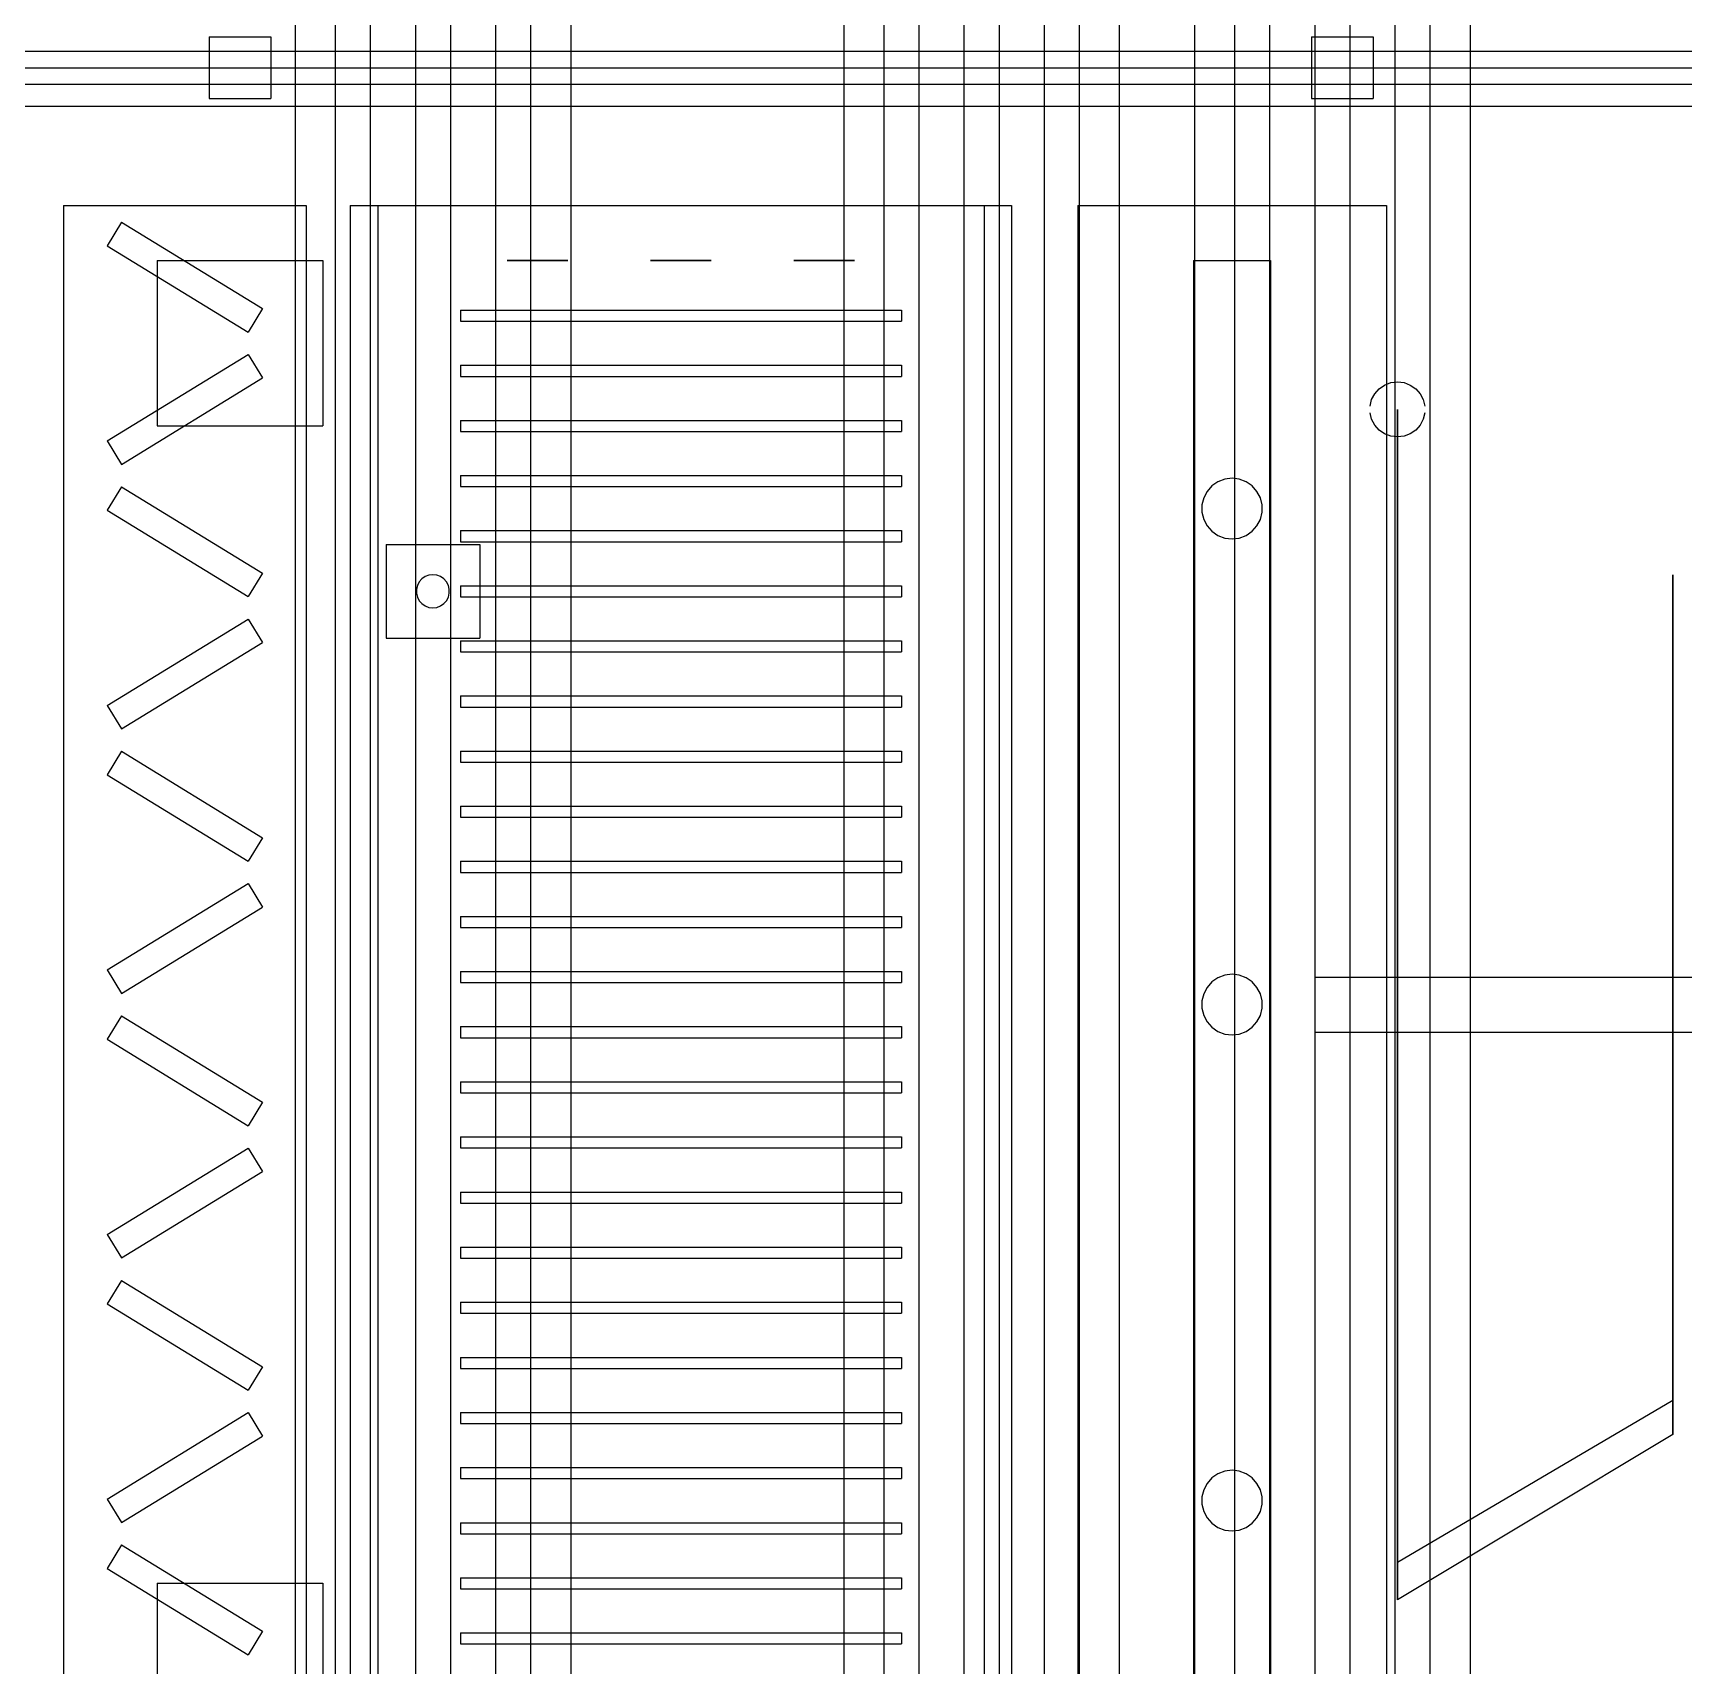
# Model space of a CAD drawing. Header units: millimetres. Extents: x -1355 to 669, y -1138 to 733.
# Drawn here: x -178.53 to -145.58, y -474.4 to -441.81 of the extents above; entities that cross this region are included whole.
import ezdxf

# ---------------------------------------------------------------- set-up
doc = ezdxf.new("R2010")
doc.units = ezdxf.units.MM
doc.layers.add('HIDDEN', color=8, linetype='Continuous')

msp = doc.modelspace()

# ---------------------------------------------------------------- linework, layer by layer
at = {"layer": 'HIDDEN'}
for points in [[(-173.3, -250.448), (-173.3, -485.948)], [(-173.3, -250.448), (-173.3, -485.948)], [(-167.8, -250.448), (-167.8, -485.948)], [(-167.8, -250.448), (-167.8, -485.948)], [(-172.5, -250.948), (-172.5, -485.448)], [(-172.5, -250.948), (-172.5, -485.448)], [(-171.8, -250.948), (-171.8, -485.448)], [(-171.8, -250.948), (-171.8, -485.448)], [(-170.9, -250.948), (-170.9, -485.448)], [(-170.9, -250.948), (-170.9, -485.448)], [(-170.2, -250.948), (-170.2, -485.448)], [(-170.2, -250.948), (-170.2, -485.448)], [(-169.3, -250.948), (-169.3, -485.448)], [(-169.3, -250.948), (-169.3, -485.448)], [(-168.6, -250.948), (-168.6, -485.448)], [(-168.6, -250.948), (-168.6, -485.448)], [(-162.35, -256.448), (-162.35, -485.948)], [(-162.35, -256.448), (-162.35, -485.948)], [(-156.85, -256.448), (-156.85, -485.948)], [(-156.85, -256.448), (-156.85, -485.948)], [(-161.55, -256.948), (-161.55, -485.448)], [(-161.55, -256.948), (-161.55, -485.448)], [(-160.85, -256.948), (-160.85, -485.448)], [(-160.85, -256.948), (-160.85, -485.448)], [(-159.95, -256.948), (-159.95, -485.448)], [(-159.95, -256.948), (-159.95, -485.448)], [(-159.25, -256.948), (-159.25, -485.448)], [(-159.25, -256.948), (-159.25, -485.448)], [(-158.35, -256.948), (-158.35, -485.448)], [(-158.35, -256.948), (-158.35, -485.448)], [(-157.65, -256.948), (-157.65, -485.448)], [(-157.65, -256.948), (-157.65, -485.448)], [(-155.35, -262.448), (-155.35, -492.948)], [(-155.35, -262.448), (-155.35, -492.948)], [(-149.85, -262.448), (-149.85, -492.948)], [(-149.85, -262.448), (-149.85, -492.948)], [(-154.55, -262.948), (-154.55, -492.448)], [(-154.55, -262.948), (-154.55, -492.448)], [(-153.85, -262.948), (-153.85, -492.448)], [(-153.85, -262.948), (-153.85, -492.448)], [(-152.95, -262.948), (-152.95, -492.448)], [(-152.95, -262.948), (-152.95, -492.448)], [(-152.25, -262.948), (-152.25, -492.448)], [(-152.25, -262.948), (-152.25, -492.448)], [(-151.35, -262.948), (-151.35, -492.448)], [(-151.35, -262.948), (-151.35, -492.448)], [(-150.65, -262.948), (-150.65, -492.448)], [(-150.65, -262.948), (-150.65, -492.448)], [(-317.4, -442.168), (-97.4, -442.168)], [(-317.4, -442.168), (-97.4, -442.168)], [(-175.016, -441.882), (-173.784, -441.882)], [(-175.016, -441.882), (-173.784, -441.882)], [(-175.016, -441.882), (-175.016, -443.114)], [(-175.016, -441.882), (-175.016, -443.114)], [(-173.784, -441.882), (-173.784, -443.114)], [(-173.784, -441.882), (-173.784, -443.114)], [(-153.016, -441.882), (-151.784, -441.882)], [(-153.016, -441.882), (-151.784, -441.882)], [(-153.016, -441.882), (-153.016, -443.114)], [(-153.016, -441.882), (-153.016, -443.114)], [(-151.784, -441.882), (-151.784, -443.114)], [(-151.784, -441.882), (-151.784, -443.114)], [(-317.4, -442.498), (-97.4, -442.498)], [(-317.4, -442.498), (-97.4, -442.498)], [(-317.4, -442.498), (-97.4, -442.498)], [(-317.4, -442.498), (-97.4, -442.498)], [(-317.4, -442.498), (-97.4, -442.498)], [(-317.4, -442.498), (-97.4, -442.498)], [(-317.4, -442.828), (-97.4, -442.828)], [(-317.4, -442.828), (-97.4, -442.828)], [(-175.016, -443.114), (-173.784, -443.114)], [(-175.016, -443.114), (-173.784, -443.114)], [(-153.016, -443.114), (-151.784, -443.114)], [(-153.016, -443.114), (-151.784, -443.114)], [(-317.4, -443.268), (-97.4, -443.268)], [(-317.4, -443.268), (-97.4, -443.268)], [(-317.4, -443.268), (-97.4, -443.268)], [(-317.4, -443.268), (-97.4, -443.268)], [(-177.92, -445.248), (-173.08, -445.248)], [(-177.92, -445.248), (-173.08, -445.248)], [(-177.92, -445.248), (-177.92, -477.148)], [(-177.92, -445.248), (-177.92, -477.148)], [(-173.08, -445.248), (-173.08, -477.148)], [(-173.08, -445.248), (-173.08, -477.148)], [(-172.2, -445.248), (-159, -445.248)], [(-172.2, -445.248), (-159, -445.248)], [(-172.2, -445.248), (-172.2, -477.148)], [(-172.2, -445.248), (-172.2, -477.148)], [(-171.65, -445.248), (-159.55, -445.248)], [(-171.65, -445.248), (-159.55, -445.248)], [(-171.65, -445.248), (-171.65, -477.148)], [(-171.65, -445.248), (-171.65, -477.148)], [(-159.55, -445.248), (-159.55, -477.148)], [(-159.55, -445.248), (-159.55, -477.148)], [(-159, -445.248), (-159, -477.148)], [(-159, -445.248), (-159, -477.148)], [(-157.68, -445.248), (-151.52, -445.248)], [(-157.68, -445.248), (-151.52, -445.248)], [(-157.68, -445.248), (-157.68, -477.148)], [(-157.68, -445.248), (-157.68, -477.148)], [(-151.52, -445.248), (-151.52, -477.148)], [(-151.52, -445.248), (-151.52, -477.148)], [(-176.763, -445.582), (-177.05, -446.05)], [(-176.763, -445.582), (-177.05, -446.05)], [(-176.763, -445.582), (-173.95, -447.306)], [(-176.763, -445.582), (-173.95, -447.306)], [(-177.05, -446.05), (-174.237, -447.775)], [(-177.05, -446.05), (-174.237, -447.775)], [(-176.05, -446.348), (-172.75, -446.348)], [(-176.05, -446.348), (-172.75, -446.348)], [(-176.05, -446.348), (-176.05, -449.648)], [(-176.05, -446.348), (-176.05, -449.648)], [(-172.75, -446.348), (-172.75, -449.648)], [(-172.75, -446.348), (-172.75, -449.648)], [(-169.065, -446.348), (-169.061, -446.348)], [(-169.061, -446.348), (-169.065, -446.348)], [(-169.065, -446.348), (-169.061, -446.348)], [(-169.061, -446.348), (-169.065, -446.348)], [(-169.065, -446.348), (-169.061, -446.348)], [(-169.061, -446.348), (-169.065, -446.348)], [(-169.065, -446.348), (-169.061, -446.348)], [(-169.061, -446.348), (-169.065, -446.348)], [(-169.065, -446.348), (-169.061, -446.348)], [(-169.061, -446.348), (-169.065, -446.348)], [(-169.061, -446.348), (-169.026, -446.348)], [(-169.026, -446.348), (-169.061, -446.348)], [(-169.061, -446.348), (-169.026, -446.348)], [(-169.026, -446.348), (-169.061, -446.348)], [(-169.061, -446.348), (-169.026, -446.348)], [(-169.026, -446.348), (-169.061, -446.348)], [(-169.061, -446.348), (-169.026, -446.348)], [(-169.026, -446.348), (-169.061, -446.348)], [(-169.061, -446.348), (-169.026, -446.348)], [(-169.026, -446.348), (-169.061, -446.348)], [(-169.026, -446.348), (-168.958, -446.348)], [(-168.958, -446.348), (-169.026, -446.348)], [(-169.026, -446.348), (-168.958, -446.348)], [(-168.958, -446.348), (-169.026, -446.348)], [(-169.026, -446.348), (-168.958, -446.348)], [(-168.958, -446.348), (-169.026, -446.348)], [(-169.026, -446.348), (-168.958, -446.348)], [(-168.958, -446.348), (-169.026, -446.348)], [(-169.026, -446.348), (-168.958, -446.348)], [(-168.958, -446.348), (-169.026, -446.348)], [(-168.958, -446.348), (-168.861, -446.348)], [(-168.861, -446.348), (-168.958, -446.348)], [(-168.958, -446.348), (-168.861, -446.348)], [(-168.861, -446.348), (-168.958, -446.348)], [(-168.958, -446.348), (-168.861, -446.348)], [(-168.861, -446.348), (-168.958, -446.348)], [(-168.958, -446.348), (-168.861, -446.348)], [(-168.861, -446.348), (-168.958, -446.348)], [(-168.958, -446.348), (-168.861, -446.348)], [(-168.861, -446.348), (-168.958, -446.348)], [(-168.861, -446.348), (-168.741, -446.348)], [(-168.741, -446.348), (-168.861, -446.348)], [(-168.861, -446.348), (-168.741, -446.348)], [(-168.741, -446.348), (-168.861, -446.348)], [(-168.861, -446.348), (-168.741, -446.348)], [(-168.741, -446.348), (-168.861, -446.348)], [(-168.861, -446.348), (-168.741, -446.348)], [(-168.741, -446.348), (-168.861, -446.348)], [(-168.861, -446.348), (-168.741, -446.348)], [(-168.741, -446.348), (-168.861, -446.348)], [(-168.741, -446.348), (-168.605, -446.348)], [(-168.605, -446.348), (-168.741, -446.348)], [(-168.741, -446.348), (-168.605, -446.348)], [(-168.605, -446.348), (-168.741, -446.348)], [(-168.741, -446.348), (-168.605, -446.348)], [(-168.605, -446.348), (-168.741, -446.348)], [(-168.741, -446.348), (-168.605, -446.348)], [(-168.605, -446.348), (-168.741, -446.348)], [(-168.741, -446.348), (-168.605, -446.348)], [(-168.605, -446.348), (-168.741, -446.348)], [(-168.605, -446.348), (-168.46, -446.348)], [(-168.46, -446.348), (-168.605, -446.348)], [(-168.605, -446.348), (-168.46, -446.348)], [(-168.46, -446.348), (-168.605, -446.348)], [(-168.605, -446.348), (-168.46, -446.348)], [(-168.46, -446.348), (-168.605, -446.348)], [(-168.605, -446.348), (-168.46, -446.348)], [(-168.46, -446.348), (-168.605, -446.348)], [(-168.605, -446.348), (-168.46, -446.348)], [(-168.46, -446.348), (-168.605, -446.348)], [(-168.315, -446.348), (-168.46, -446.348)], [(-168.46, -446.348), (-168.315, -446.348)], [(-168.315, -446.348), (-168.46, -446.348)], [(-168.46, -446.348), (-168.315, -446.348)], [(-168.315, -446.348), (-168.46, -446.348)], [(-168.46, -446.348), (-168.315, -446.348)], [(-168.315, -446.348), (-168.46, -446.348)], [(-168.46, -446.348), (-168.315, -446.348)], [(-168.315, -446.348), (-168.46, -446.348)], [(-168.46, -446.348), (-168.315, -446.348)], [(-168.179, -446.348), (-168.315, -446.348)], [(-168.315, -446.348), (-168.179, -446.348)], [(-168.179, -446.348), (-168.315, -446.348)], [(-168.315, -446.348), (-168.179, -446.348)], [(-168.179, -446.348), (-168.315, -446.348)], [(-168.315, -446.348), (-168.179, -446.348)], [(-168.179, -446.348), (-168.315, -446.348)], [(-168.315, -446.348), (-168.179, -446.348)], [(-168.179, -446.348), (-168.315, -446.348)], [(-168.315, -446.348), (-168.179, -446.348)], [(-168.059, -446.348), (-168.179, -446.348)], [(-168.179, -446.348), (-168.059, -446.348)], [(-168.059, -446.348), (-168.179, -446.348)], [(-168.179, -446.348), (-168.059, -446.348)], [(-168.059, -446.348), (-168.179, -446.348)], [(-168.179, -446.348), (-168.059, -446.348)], [(-168.059, -446.348), (-168.179, -446.348)], [(-168.179, -446.348), (-168.059, -446.348)], [(-168.059, -446.348), (-168.179, -446.348)], [(-168.179, -446.348), (-168.059, -446.348)], [(-167.962, -446.348), (-168.059, -446.348)], [(-168.059, -446.348), (-167.962, -446.348)], [(-167.962, -446.348), (-168.059, -446.348)], [(-168.059, -446.348), (-167.962, -446.348)], [(-167.962, -446.348), (-168.059, -446.348)], [(-168.059, -446.348), (-167.962, -446.348)], [(-167.962, -446.348), (-168.059, -446.348)], [(-168.059, -446.348), (-167.962, -446.348)], [(-167.962, -446.348), (-168.059, -446.348)], [(-168.059, -446.348), (-167.962, -446.348)], [(-167.894, -446.348), (-167.962, -446.348)], [(-167.962, -446.348), (-167.894, -446.348)], [(-167.894, -446.348), (-167.962, -446.348)], [(-167.962, -446.348), (-167.894, -446.348)], [(-167.894, -446.348), (-167.962, -446.348)], [(-167.962, -446.348), (-167.894, -446.348)], [(-167.894, -446.348), (-167.962, -446.348)], [(-167.962, -446.348), (-167.894, -446.348)], [(-167.894, -446.348), (-167.962, -446.348)], [(-167.962, -446.348), (-167.894, -446.348)], [(-167.859, -446.348), (-167.894, -446.348)], [(-167.894, -446.348), (-167.859, -446.348)], [(-167.859, -446.348), (-167.894, -446.348)], [(-167.894, -446.348), (-167.859, -446.348)], [(-167.859, -446.348), (-167.894, -446.348)], [(-167.894, -446.348), (-167.859, -446.348)], [(-167.859, -446.348), (-167.894, -446.348)], [(-167.894, -446.348), (-167.859, -446.348)], [(-167.859, -446.348), (-167.894, -446.348)], [(-167.894, -446.348), (-167.859, -446.348)], [(-167.855, -446.348), (-167.859, -446.348)], [(-167.859, -446.348), (-167.855, -446.348)], [(-167.855, -446.348), (-167.859, -446.348)], [(-167.859, -446.348), (-167.855, -446.348)], [(-167.855, -446.348), (-167.859, -446.348)], [(-167.859, -446.348), (-167.855, -446.348)], [(-167.855, -446.348), (-167.859, -446.348)], [(-167.859, -446.348), (-167.855, -446.348)], [(-167.855, -446.348), (-167.859, -446.348)], [(-167.859, -446.348), (-167.855, -446.348)], [(-166.205, -446.348), (-166.201, -446.348)], [(-166.201, -446.348), (-166.205, -446.348)], [(-166.205, -446.348), (-166.201, -446.348)], [(-166.201, -446.348), (-166.205, -446.348)], [(-166.205, -446.348), (-166.201, -446.348)], [(-166.201, -446.348), (-166.205, -446.348)], [(-166.205, -446.348), (-166.201, -446.348)], [(-166.201, -446.348), (-166.205, -446.348)], [(-166.205, -446.348), (-166.201, -446.348)], [(-166.201, -446.348), (-166.205, -446.348)], [(-166.201, -446.348), (-166.166, -446.348)], [(-166.166, -446.348), (-166.201, -446.348)], [(-166.201, -446.348), (-166.166, -446.348)], [(-166.166, -446.348), (-166.201, -446.348)], [(-166.201, -446.348), (-166.166, -446.348)], [(-166.166, -446.348), (-166.201, -446.348)], [(-166.201, -446.348), (-166.166, -446.348)], [(-166.166, -446.348), (-166.201, -446.348)], [(-166.201, -446.348), (-166.166, -446.348)], [(-166.166, -446.348), (-166.201, -446.348)], [(-166.166, -446.348), (-166.098, -446.348)], [(-166.098, -446.348), (-166.166, -446.348)], [(-166.166, -446.348), (-166.098, -446.348)], [(-166.098, -446.348), (-166.166, -446.348)], [(-166.166, -446.348), (-166.098, -446.348)], [(-166.098, -446.348), (-166.166, -446.348)], [(-166.166, -446.348), (-166.098, -446.348)], [(-166.098, -446.348), (-166.166, -446.348)], [(-166.166, -446.348), (-166.098, -446.348)], [(-166.098, -446.348), (-166.166, -446.348)], [(-166.098, -446.348), (-166.001, -446.348)], [(-166.001, -446.348), (-166.098, -446.348)], [(-166.098, -446.348), (-166.001, -446.348)], [(-166.001, -446.348), (-166.098, -446.348)], [(-166.098, -446.348), (-166.001, -446.348)], [(-166.001, -446.348), (-166.098, -446.348)], [(-166.098, -446.348), (-166.001, -446.348)], [(-166.001, -446.348), (-166.098, -446.348)], [(-166.098, -446.348), (-166.001, -446.348)], [(-166.001, -446.348), (-166.098, -446.348)], [(-166.001, -446.348), (-165.881, -446.348)], [(-165.881, -446.348), (-166.001, -446.348)], [(-166.001, -446.348), (-165.881, -446.348)], [(-165.881, -446.348), (-166.001, -446.348)], [(-166.001, -446.348), (-165.881, -446.348)], [(-165.881, -446.348), (-166.001, -446.348)], [(-166.001, -446.348), (-165.881, -446.348)], [(-165.881, -446.348), (-166.001, -446.348)], [(-166.001, -446.348), (-165.881, -446.348)], [(-165.881, -446.348), (-166.001, -446.348)], [(-165.881, -446.348), (-165.745, -446.348)], [(-165.745, -446.348), (-165.881, -446.348)], [(-165.881, -446.348), (-165.745, -446.348)], [(-165.745, -446.348), (-165.881, -446.348)], [(-165.881, -446.348), (-165.745, -446.348)], [(-165.745, -446.348), (-165.881, -446.348)], [(-165.881, -446.348), (-165.745, -446.348)], [(-165.745, -446.348), (-165.881, -446.348)], [(-165.881, -446.348), (-165.745, -446.348)], [(-165.745, -446.348), (-165.881, -446.348)], [(-165.745, -446.348), (-165.6, -446.348)], [(-165.6, -446.348), (-165.745, -446.348)], [(-165.745, -446.348), (-165.6, -446.348)], [(-165.6, -446.348), (-165.745, -446.348)], [(-165.745, -446.348), (-165.6, -446.348)], [(-165.6, -446.348), (-165.745, -446.348)], [(-165.745, -446.348), (-165.6, -446.348)], [(-165.6, -446.348), (-165.745, -446.348)], [(-165.745, -446.348), (-165.6, -446.348)], [(-165.6, -446.348), (-165.745, -446.348)], [(-165.455, -446.348), (-165.6, -446.348)], [(-165.6, -446.348), (-165.455, -446.348)], [(-165.455, -446.348), (-165.6, -446.348)], [(-165.6, -446.348), (-165.455, -446.348)], [(-165.455, -446.348), (-165.6, -446.348)], [(-165.6, -446.348), (-165.455, -446.348)], [(-165.455, -446.348), (-165.6, -446.348)], [(-165.6, -446.348), (-165.455, -446.348)], [(-165.455, -446.348), (-165.6, -446.348)], [(-165.6, -446.348), (-165.455, -446.348)], [(-165.319, -446.348), (-165.455, -446.348)], [(-165.455, -446.348), (-165.319, -446.348)], [(-165.319, -446.348), (-165.455, -446.348)], [(-165.455, -446.348), (-165.319, -446.348)], [(-165.319, -446.348), (-165.455, -446.348)], [(-165.455, -446.348), (-165.319, -446.348)], [(-165.319, -446.348), (-165.455, -446.348)], [(-165.455, -446.348), (-165.319, -446.348)], [(-165.319, -446.348), (-165.455, -446.348)], [(-165.455, -446.348), (-165.319, -446.348)], [(-165.199, -446.348), (-165.319, -446.348)], [(-165.319, -446.348), (-165.199, -446.348)], [(-165.199, -446.348), (-165.319, -446.348)], [(-165.319, -446.348), (-165.199, -446.348)], [(-165.199, -446.348), (-165.319, -446.348)], [(-165.319, -446.348), (-165.199, -446.348)], [(-165.199, -446.348), (-165.319, -446.348)], [(-165.319, -446.348), (-165.199, -446.348)], [(-165.199, -446.348), (-165.319, -446.348)], [(-165.319, -446.348), (-165.199, -446.348)], [(-165.102, -446.348), (-165.199, -446.348)], [(-165.199, -446.348), (-165.102, -446.348)], [(-165.102, -446.348), (-165.199, -446.348)], [(-165.199, -446.348), (-165.102, -446.348)], [(-165.102, -446.348), (-165.199, -446.348)], [(-165.199, -446.348), (-165.102, -446.348)], [(-165.102, -446.348), (-165.199, -446.348)], [(-165.199, -446.348), (-165.102, -446.348)], [(-165.102, -446.348), (-165.199, -446.348)], [(-165.199, -446.348), (-165.102, -446.348)], [(-165.034, -446.348), (-165.102, -446.348)], [(-165.102, -446.348), (-165.034, -446.348)], [(-165.034, -446.348), (-165.102, -446.348)], [(-165.102, -446.348), (-165.034, -446.348)], [(-165.034, -446.348), (-165.102, -446.348)], [(-165.102, -446.348), (-165.034, -446.348)], [(-165.034, -446.348), (-165.102, -446.348)], [(-165.102, -446.348), (-165.034, -446.348)], [(-165.034, -446.348), (-165.102, -446.348)], [(-165.102, -446.348), (-165.034, -446.348)], [(-164.999, -446.348), (-165.034, -446.348)], [(-165.034, -446.348), (-164.999, -446.348)], [(-164.999, -446.348), (-165.034, -446.348)], [(-165.034, -446.348), (-164.999, -446.348)], [(-164.999, -446.348), (-165.034, -446.348)], [(-165.034, -446.348), (-164.999, -446.348)], [(-164.999, -446.348), (-165.034, -446.348)], [(-165.034, -446.348), (-164.999, -446.348)], [(-164.999, -446.348), (-165.034, -446.348)], [(-165.034, -446.348), (-164.999, -446.348)], [(-164.995, -446.348), (-164.999, -446.348)], [(-164.999, -446.348), (-164.995, -446.348)], [(-164.995, -446.348), (-164.999, -446.348)], [(-164.999, -446.348), (-164.995, -446.348)], [(-164.995, -446.348), (-164.999, -446.348)], [(-164.999, -446.348), (-164.995, -446.348)], [(-164.995, -446.348), (-164.999, -446.348)], [(-164.999, -446.348), (-164.995, -446.348)], [(-164.995, -446.348), (-164.999, -446.348)], [(-164.999, -446.348), (-164.995, -446.348)], [(-163.345, -446.348), (-163.341, -446.348)], [(-163.341, -446.348), (-163.345, -446.348)], [(-163.345, -446.348), (-163.341, -446.348)], [(-163.341, -446.348), (-163.345, -446.348)], [(-163.345, -446.348), (-163.341, -446.348)], [(-163.341, -446.348), (-163.345, -446.348)], [(-163.345, -446.348), (-163.341, -446.348)], [(-163.341, -446.348), (-163.345, -446.348)], [(-163.345, -446.348), (-163.341, -446.348)], [(-163.341, -446.348), (-163.345, -446.348)], [(-163.341, -446.348), (-163.306, -446.348)], [(-163.306, -446.348), (-163.341, -446.348)], [(-163.341, -446.348), (-163.306, -446.348)], [(-163.306, -446.348), (-163.341, -446.348)], [(-163.341, -446.348), (-163.306, -446.348)], [(-163.306, -446.348), (-163.341, -446.348)], [(-163.341, -446.348), (-163.306, -446.348)], [(-163.306, -446.348), (-163.341, -446.348)], [(-163.341, -446.348), (-163.306, -446.348)], [(-163.306, -446.348), (-163.341, -446.348)], [(-163.306, -446.348), (-163.238, -446.348)], [(-163.238, -446.348), (-163.306, -446.348)], [(-163.306, -446.348), (-163.238, -446.348)], [(-163.238, -446.348), (-163.306, -446.348)], [(-163.306, -446.348), (-163.238, -446.348)], [(-163.238, -446.348), (-163.306, -446.348)], [(-163.306, -446.348), (-163.238, -446.348)], [(-163.238, -446.348), (-163.306, -446.348)], [(-163.306, -446.348), (-163.238, -446.348)], [(-163.238, -446.348), (-163.306, -446.348)], [(-163.238, -446.348), (-163.141, -446.348)], [(-163.141, -446.348), (-163.238, -446.348)], [(-163.238, -446.348), (-163.141, -446.348)], [(-163.141, -446.348), (-163.238, -446.348)], [(-163.238, -446.348), (-163.141, -446.348)], [(-163.141, -446.348), (-163.238, -446.348)], [(-163.238, -446.348), (-163.141, -446.348)], [(-163.141, -446.348), (-163.238, -446.348)], [(-163.238, -446.348), (-163.141, -446.348)], [(-163.141, -446.348), (-163.238, -446.348)], [(-163.141, -446.348), (-163.021, -446.348)], [(-163.021, -446.348), (-163.141, -446.348)], [(-163.141, -446.348), (-163.021, -446.348)], [(-163.021, -446.348), (-163.141, -446.348)], [(-163.141, -446.348), (-163.021, -446.348)], [(-163.021, -446.348), (-163.141, -446.348)], [(-163.141, -446.348), (-163.021, -446.348)], [(-163.021, -446.348), (-163.141, -446.348)], [(-163.141, -446.348), (-163.021, -446.348)], [(-163.021, -446.348), (-163.141, -446.348)], [(-163.021, -446.348), (-162.885, -446.348)], [(-162.885, -446.348), (-163.021, -446.348)], [(-163.021, -446.348), (-162.885, -446.348)], [(-162.885, -446.348), (-163.021, -446.348)], [(-163.021, -446.348), (-162.885, -446.348)], [(-162.885, -446.348), (-163.021, -446.348)], [(-163.021, -446.348), (-162.885, -446.348)], [(-162.885, -446.348), (-163.021, -446.348)], [(-163.021, -446.348), (-162.885, -446.348)], [(-162.885, -446.348), (-163.021, -446.348)], [(-162.885, -446.348), (-162.74, -446.348)], [(-162.74, -446.348), (-162.885, -446.348)], [(-162.885, -446.348), (-162.74, -446.348)], [(-162.74, -446.348), (-162.885, -446.348)], [(-162.885, -446.348), (-162.74, -446.348)], [(-162.74, -446.348), (-162.885, -446.348)], [(-162.885, -446.348), (-162.74, -446.348)], [(-162.74, -446.348), (-162.885, -446.348)], [(-162.885, -446.348), (-162.74, -446.348)], [(-162.74, -446.348), (-162.885, -446.348)], [(-162.595, -446.348), (-162.74, -446.348)], [(-162.74, -446.348), (-162.595, -446.348)], [(-162.595, -446.348), (-162.74, -446.348)], [(-162.74, -446.348), (-162.595, -446.348)], [(-162.595, -446.348), (-162.74, -446.348)], [(-162.74, -446.348), (-162.595, -446.348)], [(-162.595, -446.348), (-162.74, -446.348)], [(-162.74, -446.348), (-162.595, -446.348)], [(-162.595, -446.348), (-162.74, -446.348)], [(-162.74, -446.348), (-162.595, -446.348)], [(-162.459, -446.348), (-162.595, -446.348)], [(-162.595, -446.348), (-162.459, -446.348)], [(-162.459, -446.348), (-162.595, -446.348)], [(-162.595, -446.348), (-162.459, -446.348)], [(-162.459, -446.348), (-162.595, -446.348)], [(-162.595, -446.348), (-162.459, -446.348)], [(-162.459, -446.348), (-162.595, -446.348)], [(-162.595, -446.348), (-162.459, -446.348)], [(-162.459, -446.348), (-162.595, -446.348)], [(-162.595, -446.348), (-162.459, -446.348)], [(-162.339, -446.348), (-162.459, -446.348)], [(-162.459, -446.348), (-162.339, -446.348)], [(-162.339, -446.348), (-162.459, -446.348)], [(-162.459, -446.348), (-162.339, -446.348)], [(-162.339, -446.348), (-162.459, -446.348)], [(-162.459, -446.348), (-162.339, -446.348)], [(-162.339, -446.348), (-162.459, -446.348)], [(-162.459, -446.348), (-162.339, -446.348)], [(-162.339, -446.348), (-162.459, -446.348)], [(-162.459, -446.348), (-162.339, -446.348)], [(-162.242, -446.348), (-162.339, -446.348)], [(-162.339, -446.348), (-162.242, -446.348)], [(-162.242, -446.348), (-162.339, -446.348)], [(-162.339, -446.348), (-162.242, -446.348)], [(-162.242, -446.348), (-162.339, -446.348)], [(-162.339, -446.348), (-162.242, -446.348)], [(-162.242, -446.348), (-162.339, -446.348)], [(-162.339, -446.348), (-162.242, -446.348)], [(-162.242, -446.348), (-162.339, -446.348)], [(-162.339, -446.348), (-162.242, -446.348)], [(-162.174, -446.348), (-162.242, -446.348)], [(-162.242, -446.348), (-162.174, -446.348)], [(-162.174, -446.348), (-162.242, -446.348)], [(-162.242, -446.348), (-162.174, -446.348)], [(-162.174, -446.348), (-162.242, -446.348)], [(-162.242, -446.348), (-162.174, -446.348)], [(-162.174, -446.348), (-162.242, -446.348)], [(-162.242, -446.348), (-162.174, -446.348)], [(-162.174, -446.348), (-162.242, -446.348)], [(-162.242, -446.348), (-162.174, -446.348)], [(-162.139, -446.348), (-162.174, -446.348)], [(-162.174, -446.348), (-162.139, -446.348)], [(-162.139, -446.348), (-162.174, -446.348)], [(-162.174, -446.348), (-162.139, -446.348)], [(-162.139, -446.348), (-162.174, -446.348)], [(-162.174, -446.348), (-162.139, -446.348)], [(-162.139, -446.348), (-162.174, -446.348)], [(-162.174, -446.348), (-162.139, -446.348)], [(-162.139, -446.348), (-162.174, -446.348)], [(-162.174, -446.348), (-162.139, -446.348)], [(-162.135, -446.348), (-162.139, -446.348)], [(-162.139, -446.348), (-162.135, -446.348)], [(-162.135, -446.348), (-162.139, -446.348)], [(-162.139, -446.348), (-162.135, -446.348)], [(-162.135, -446.348), (-162.139, -446.348)], [(-162.139, -446.348), (-162.135, -446.348)], [(-162.135, -446.348), (-162.139, -446.348)], [(-162.139, -446.348), (-162.135, -446.348)], [(-162.135, -446.348), (-162.139, -446.348)], [(-162.139, -446.348), (-162.135, -446.348)], [(-155.37, -446.348), (-153.83, -446.348)], [(-155.37, -446.348), (-153.83, -446.348)], [(-155.37, -446.348), (-155.37, -476.048)], [(-155.37, -446.348), (-155.37, -476.048)], [(-153.83, -446.348), (-153.83, -476.048)], [(-153.83, -446.348), (-153.83, -476.048)], [(-173.95, -447.306), (-174.237, -447.775)], [(-173.95, -447.306), (-174.237, -447.775)], [(-170, -447.338), (-161.2, -447.338)], [(-170, -447.338), (-161.2, -447.338)], [(-170, -447.338), (-170, -447.558)], [(-170, -447.338), (-170, -447.558)], [(-161.2, -447.338), (-161.2, -447.558)], [(-161.2, -447.338), (-161.2, -447.558)], [(-170, -447.558), (-161.2, -447.558)], [(-170, -447.558), (-161.2, -447.558)], [(-177.05, -449.946), (-174.237, -448.222)], [(-177.05, -449.946), (-174.237, -448.222)], [(-174.237, -448.222), (-173.95, -448.69)], [(-174.237, -448.222), (-173.95, -448.69)], [(-170, -448.438), (-161.2, -448.438)], [(-170, -448.438), (-161.2, -448.438)], [(-170, -448.438), (-170, -448.658)], [(-170, -448.438), (-170, -448.658)], [(-161.2, -448.438), (-161.2, -448.658)], [(-161.2, -448.438), (-161.2, -448.658)], [(-176.763, -450.415), (-173.95, -448.69)], [(-176.763, -450.415), (-173.95, -448.69)], [(-170, -448.658), (-161.2, -448.658)], [(-170, -448.658), (-161.2, -448.658)], [(-151.556, -448.831), (-151.432, -448.784)], [(-151.432, -448.784), (-151.3, -448.768)], [(-151.3, -448.768), (-151.168, -448.784)], [(-151.168, -448.784), (-151.044, -448.831)], [(-151.814, -449.123), (-151.753, -449.006)], [(-151.753, -449.006), (-151.665, -448.907)], [(-151.665, -448.907), (-151.556, -448.831)], [(-151.044, -448.831), (-150.935, -448.907)], [(-150.935, -448.907), (-150.847, -449.006)], [(-150.847, -449.006), (-150.786, -449.123)], [(-151.846, -449.252), (-151.814, -449.123)], [(-151.814, -449.513), (-151.846, -449.385)], [(-151.3, -449.318), (-151.3, -449.664)], [(-151.3, -449.664), (-151.3, -449.318)], [(-150.786, -449.123), (-150.754, -449.252)], [(-150.754, -449.385), (-150.786, -449.513)], [(-176.05, -449.648), (-172.75, -449.648)], [(-176.05, -449.648), (-172.75, -449.648)], [(-170, -449.538), (-161.2, -449.538)], [(-170, -449.538), (-161.2, -449.538)], [(-170, -449.538), (-170, -449.758)], [(-170, -449.538), (-170, -449.758)], [(-170, -449.758), (-161.2, -449.758)], [(-170, -449.758), (-161.2, -449.758)], [(-161.2, -449.538), (-161.2, -449.758)], [(-161.2, -449.538), (-161.2, -449.758)], [(-151.753, -449.631), (-151.814, -449.513)], [(-151.665, -449.73), (-151.753, -449.631)], [(-151.556, -449.805), (-151.665, -449.73)], [(-151.3, -449.664), (-151.3, -450.679)], [(-151.3, -450.679), (-151.3, -449.664)], [(-150.935, -449.73), (-151.044, -449.805)], [(-150.847, -449.631), (-150.935, -449.73)], [(-150.786, -449.513), (-150.847, -449.631)], [(-177.05, -449.946), (-176.763, -450.415)], [(-177.05, -449.946), (-176.763, -450.415)], [(-151.432, -449.852), (-151.556, -449.805)], [(-151.3, -449.868), (-151.432, -449.852)], [(-151.168, -449.852), (-151.3, -449.868)], [(-151.3, -450.064), (-151.3, -450.387)], [(-151.3, -450.387), (-151.3, -450.064)], [(-151.044, -449.805), (-151.168, -449.852)], [(-151.3, -450.387), (-151.3, -451.339)], [(-151.3, -451.339), (-151.3, -450.387)], [(-170, -450.638), (-161.2, -450.638)], [(-170, -450.638), (-161.2, -450.638)], [(-170, -450.638), (-170, -450.858)], [(-170, -450.638), (-170, -450.858)], [(-161.2, -450.638), (-161.2, -450.858)], [(-161.2, -450.638), (-161.2, -450.858)], [(-154.881, -450.763), (-155.001, -450.846)], [(-154.881, -450.763), (-155.001, -450.846)], [(-154.745, -450.711), (-154.881, -450.763)], [(-154.745, -450.711), (-154.881, -450.763)], [(-154.6, -450.693), (-154.745, -450.711)], [(-154.6, -450.693), (-154.745, -450.711)], [(-154.455, -450.711), (-154.6, -450.693)], [(-154.455, -450.711), (-154.6, -450.693)], [(-154.319, -450.763), (-154.455, -450.711)], [(-154.319, -450.763), (-154.455, -450.711)], [(-154.199, -450.846), (-154.319, -450.763)], [(-154.199, -450.846), (-154.319, -450.763)], [(-151.3, -450.679), (-151.3, -452.306)], [(-151.3, -452.306), (-151.3, -450.679)], [(-176.763, -450.862), (-177.05, -451.33)], [(-176.763, -450.862), (-177.05, -451.33)], [(-176.763, -450.862), (-173.95, -452.586)], [(-176.763, -450.862), (-173.95, -452.586)], [(-170, -450.858), (-161.2, -450.858)], [(-170, -450.858), (-161.2, -450.858)], [(-155.166, -451.084), (-155.201, -451.225)], [(-155.166, -451.084), (-155.201, -451.225)], [(-155.098, -450.955), (-155.166, -451.084)], [(-155.098, -450.955), (-155.166, -451.084)], [(-155.001, -450.846), (-155.098, -450.955)], [(-155.001, -450.846), (-155.098, -450.955)], [(-154.102, -450.955), (-154.199, -450.846)], [(-154.102, -450.955), (-154.199, -450.846)], [(-154.034, -451.084), (-154.102, -450.955)], [(-154.034, -451.084), (-154.102, -450.955)], [(-153.999, -451.225), (-154.034, -451.084)], [(-153.999, -451.225), (-154.034, -451.084)], [(-177.05, -451.33), (-174.237, -453.055)], [(-177.05, -451.33), (-174.237, -453.055)], [(-155.201, -451.225), (-155.201, -451.371)], [(-155.201, -451.225), (-155.201, -451.371)], [(-155.201, -451.371), (-155.166, -451.513)], [(-155.201, -451.371), (-155.166, -451.513)], [(-154.034, -451.513), (-153.999, -451.371)], [(-154.034, -451.513), (-153.999, -451.371)], [(-153.999, -451.371), (-153.999, -451.225)], [(-153.999, -451.371), (-153.999, -451.225)], [(-151.3, -451.339), (-151.3, -452.864)], [(-151.3, -452.864), (-151.3, -451.339)], [(-170, -451.738), (-161.2, -451.738)], [(-170, -451.738), (-161.2, -451.738)], [(-170, -451.738), (-170, -451.958)], [(-170, -451.738), (-170, -451.958)], [(-161.2, -451.738), (-161.2, -451.958)], [(-161.2, -451.738), (-161.2, -451.958)], [(-155.166, -451.513), (-155.098, -451.642)], [(-155.166, -451.513), (-155.098, -451.642)], [(-155.098, -451.642), (-155.001, -451.751)], [(-155.098, -451.642), (-155.001, -451.751)], [(-155.001, -451.751), (-154.881, -451.834)], [(-155.001, -451.751), (-154.881, -451.834)], [(-154.319, -451.834), (-154.199, -451.751)], [(-154.319, -451.834), (-154.199, -451.751)], [(-154.199, -451.751), (-154.102, -451.642)], [(-154.199, -451.751), (-154.102, -451.642)], [(-154.102, -451.642), (-154.034, -451.513)], [(-154.102, -451.642), (-154.034, -451.513)], [(-171.485, -452.013), (-169.615, -452.013)], [(-171.485, -452.013), (-169.615, -452.013)], [(-171.485, -452.013), (-171.485, -453.883)], [(-171.485, -452.013), (-171.485, -453.883)], [(-170, -451.958), (-161.2, -451.958)], [(-170, -451.958), (-161.2, -451.958)], [(-169.615, -452.013), (-169.615, -453.883)], [(-169.615, -452.013), (-169.615, -453.883)], [(-154.881, -451.834), (-154.745, -451.886)], [(-154.881, -451.834), (-154.745, -451.886)], [(-154.745, -451.886), (-154.6, -451.903)], [(-154.745, -451.886), (-154.6, -451.903)], [(-154.6, -451.903), (-154.455, -451.886)], [(-154.6, -451.903), (-154.455, -451.886)], [(-154.455, -451.886), (-154.319, -451.834)], [(-154.455, -451.886), (-154.319, -451.834)], [(-151.3, -452.306), (-151.3, -454.45)], [(-151.3, -454.45), (-151.3, -452.306)], [(-173.95, -452.586), (-174.237, -453.055)], [(-173.95, -452.586), (-174.237, -453.055)], [(-170.769, -452.701), (-170.822, -452.761)], [(-170.769, -452.701), (-170.822, -452.761)], [(-170.703, -452.656), (-170.769, -452.701)], [(-170.703, -452.656), (-170.769, -452.701)], [(-170.629, -452.628), (-170.703, -452.656)], [(-170.629, -452.628), (-170.703, -452.656)], [(-170.55, -452.618), (-170.629, -452.628)], [(-170.55, -452.618), (-170.629, -452.628)], [(-170.471, -452.628), (-170.55, -452.618)], [(-170.471, -452.628), (-170.55, -452.618)], [(-170.397, -452.656), (-170.471, -452.628)], [(-170.397, -452.656), (-170.471, -452.628)], [(-170.331, -452.701), (-170.397, -452.656)], [(-170.331, -452.701), (-170.397, -452.656)], [(-170.278, -452.761), (-170.331, -452.701)], [(-170.278, -452.761), (-170.331, -452.701)], [(-145.8, -452.618), (-145.8, -452.868)], [(-145.8, -452.868), (-145.8, -452.618)], [(-170.859, -452.831), (-170.878, -452.909)], [(-170.859, -452.831), (-170.878, -452.909)], [(-170.878, -452.909), (-170.878, -452.988)], [(-170.878, -452.909), (-170.878, -452.988)], [(-170.878, -452.988), (-170.859, -453.065)], [(-170.878, -452.988), (-170.859, -453.065)], [(-170.822, -452.761), (-170.859, -452.831)], [(-170.822, -452.761), (-170.859, -452.831)], [(-170.859, -453.065), (-170.822, -453.136)], [(-170.859, -453.065), (-170.822, -453.136)], [(-170.241, -452.831), (-170.278, -452.761)], [(-170.241, -452.831), (-170.278, -452.761)], [(-170.278, -453.136), (-170.241, -453.065)], [(-170.278, -453.136), (-170.241, -453.065)], [(-170.222, -452.909), (-170.241, -452.831)], [(-170.222, -452.909), (-170.241, -452.831)], [(-170.241, -453.065), (-170.222, -452.988)], [(-170.241, -453.065), (-170.222, -452.988)], [(-170.222, -452.988), (-170.222, -452.909)], [(-170.222, -452.988), (-170.222, -452.909)], [(-170, -452.838), (-161.2, -452.838)], [(-170, -452.838), (-161.2, -452.838)], [(-170, -452.838), (-170, -453.058)], [(-170, -452.838), (-170, -453.058)], [(-170, -453.058), (-161.2, -453.058)], [(-170, -453.058), (-161.2, -453.058)], [(-161.2, -452.838), (-161.2, -453.058)], [(-161.2, -452.838), (-161.2, -453.058)], [(-151.3, -452.864), (-151.3, -454.873)], [(-151.3, -454.873), (-151.3, -452.864)], [(-145.8, -452.868), (-145.8, -453.601)], [(-145.8, -453.601), (-145.8, -452.868)], [(-170.822, -453.136), (-170.769, -453.195)], [(-170.822, -453.136), (-170.769, -453.195)], [(-170.769, -453.195), (-170.703, -453.241)], [(-170.769, -453.195), (-170.703, -453.241)], [(-170.703, -453.241), (-170.629, -453.269)], [(-170.703, -453.241), (-170.629, -453.269)], [(-170.629, -453.269), (-170.55, -453.278)], [(-170.629, -453.269), (-170.55, -453.278)], [(-170.55, -453.278), (-170.471, -453.269)], [(-170.55, -453.278), (-170.471, -453.269)], [(-170.471, -453.269), (-170.397, -453.241)], [(-170.471, -453.269), (-170.397, -453.241)], [(-170.397, -453.241), (-170.331, -453.195)], [(-170.397, -453.241), (-170.331, -453.195)], [(-170.331, -453.195), (-170.278, -453.136)], [(-170.331, -453.195), (-170.278, -453.136)], [(-145.8, -453.299), (-145.8, -453.528)], [(-145.8, -453.528), (-145.8, -453.299)], [(-177.05, -455.226), (-174.237, -453.502)], [(-177.05, -455.226), (-174.237, -453.502)], [(-174.237, -453.502), (-173.95, -453.97)], [(-174.237, -453.502), (-173.95, -453.97)], [(-145.8, -453.528), (-145.8, -454.204)], [(-145.8, -454.204), (-145.8, -453.528)], [(-145.8, -453.601), (-145.8, -454.776)], [(-145.8, -454.776), (-145.8, -453.601)], [(-176.763, -455.695), (-173.95, -453.97)], [(-176.763, -455.695), (-173.95, -453.97)], [(-171.485, -453.883), (-169.615, -453.883)], [(-171.485, -453.883), (-169.615, -453.883)], [(-170, -453.938), (-161.2, -453.938)], [(-170, -453.938), (-161.2, -453.938)], [(-170, -453.938), (-170, -454.158)], [(-170, -453.938), (-170, -454.158)], [(-161.2, -453.938), (-161.2, -454.158)], [(-161.2, -453.938), (-161.2, -454.158)], [(-170, -454.158), (-161.2, -454.158)], [(-170, -454.158), (-161.2, -454.158)], [(-145.8, -454.204), (-145.8, -455.285)], [(-145.8, -455.285), (-145.8, -454.204)], [(-151.3, -454.45), (-151.3, -456.986)], [(-151.3, -456.986), (-151.3, -454.45)], [(-170, -455.038), (-161.2, -455.038)], [(-170, -455.038), (-161.2, -455.038)], [(-170, -455.038), (-170, -455.258)], [(-170, -455.038), (-170, -455.258)], [(-161.2, -455.038), (-161.2, -455.258)], [(-161.2, -455.038), (-161.2, -455.258)], [(-151.3, -454.873), (-151.3, -457.25)], [(-151.3, -457.25), (-151.3, -454.873)], [(-145.8, -454.776), (-145.8, -456.324)], [(-145.8, -456.324), (-145.8, -454.776)], [(-177.05, -455.226), (-176.763, -455.695)], [(-177.05, -455.226), (-176.763, -455.695)], [(-170, -455.258), (-161.2, -455.258)], [(-170, -455.258), (-161.2, -455.258)], [(-145.8, -455.285), (-145.8, -456.711)], [(-145.8, -456.711), (-145.8, -455.285)], [(-176.763, -456.142), (-177.05, -456.61)], [(-176.763, -456.142), (-177.05, -456.61)], [(-176.763, -456.142), (-173.95, -457.866)], [(-176.763, -456.142), (-173.95, -457.866)], [(-170, -456.138), (-161.2, -456.138)], [(-170, -456.138), (-161.2, -456.138)], [(-170, -456.138), (-170, -456.358)], [(-170, -456.138), (-170, -456.358)], [(-170, -456.358), (-161.2, -456.358)], [(-170, -456.358), (-161.2, -456.358)], [(-161.2, -456.138), (-161.2, -456.358)], [(-161.2, -456.138), (-161.2, -456.358)], [(-145.8, -456.324), (-145.8, -458.156)], [(-145.8, -458.156), (-145.8, -456.324)], [(-177.05, -456.61), (-174.237, -458.335)], [(-177.05, -456.61), (-174.237, -458.335)], [(-151.3, -456.986), (-151.3, -459.766)], [(-151.3, -459.766), (-151.3, -456.986)], [(-145.8, -456.711), (-145.8, -458.397)], [(-145.8, -458.397), (-145.8, -456.711)], [(-170, -457.238), (-161.2, -457.238)], [(-170, -457.238), (-161.2, -457.238)], [(-170, -457.238), (-170, -457.458)], [(-170, -457.238), (-170, -457.458)], [(-161.2, -457.238), (-161.2, -457.458)], [(-161.2, -457.238), (-161.2, -457.458)], [(-151.3, -457.25), (-151.3, -459.856)], [(-151.3, -459.856), (-151.3, -457.25)], [(-170, -457.458), (-161.2, -457.458)], [(-170, -457.458), (-161.2, -457.458)], [(-173.95, -457.866), (-174.237, -458.335)], [(-173.95, -457.866), (-174.237, -458.335)], [(-170, -458.338), (-161.2, -458.338)], [(-170, -458.338), (-161.2, -458.338)], [(-170, -458.338), (-170, -458.558)], [(-170, -458.338), (-170, -458.558)], [(-161.2, -458.338), (-161.2, -458.558)], [(-161.2, -458.338), (-161.2, -458.558)], [(-145.8, -458.156), (-145.8, -460.164)], [(-145.8, -460.164), (-145.8, -458.156)], [(-170, -458.558), (-161.2, -458.558)], [(-170, -458.558), (-161.2, -458.558)], [(-145.8, -458.397), (-145.8, -460.246)], [(-145.8, -460.246), (-145.8, -458.397)], [(-177.05, -460.506), (-174.237, -458.782)], [(-177.05, -460.506), (-174.237, -458.782)], [(-174.237, -458.782), (-173.95, -459.25)], [(-174.237, -458.782), (-173.95, -459.25)], [(-176.763, -460.975), (-173.95, -459.25)], [(-176.763, -460.975), (-173.95, -459.25)], [(-170, -459.438), (-161.2, -459.438)], [(-170, -459.438), (-161.2, -459.438)], [(-170, -459.438), (-170, -459.658)], [(-170, -459.438), (-170, -459.658)], [(-170, -459.658), (-161.2, -459.658)], [(-170, -459.658), (-161.2, -459.658)], [(-161.2, -459.438), (-161.2, -459.658)], [(-161.2, -459.438), (-161.2, -459.658)], [(-151.3, -459.766), (-151.3, -462.63)], [(-151.3, -462.63), (-151.3, -459.766)], [(-151.3, -459.856), (-151.3, -462.541)], [(-151.3, -462.541), (-151.3, -459.856)], [(-145.8, -460.164), (-145.8, -462.233)], [(-145.8, -462.233), (-145.8, -460.164)], [(-145.8, -460.246), (-145.8, -462.151)], [(-145.8, -462.151), (-145.8, -460.246)], [(-177.05, -460.506), (-176.763, -460.975)], [(-177.05, -460.506), (-176.763, -460.975)], [(-170, -460.538), (-161.2, -460.538)], [(-170, -460.538), (-161.2, -460.538)], [(-170, -460.538), (-170, -460.758)], [(-170, -460.538), (-170, -460.758)], [(-161.2, -460.538), (-161.2, -460.758)], [(-161.2, -460.538), (-161.2, -460.758)], [(-154.745, -460.611), (-154.881, -460.663)], [(-154.745, -460.611), (-154.881, -460.663)], [(-154.6, -460.593), (-154.745, -460.611)], [(-154.6, -460.593), (-154.745, -460.611)], [(-154.455, -460.611), (-154.6, -460.593)], [(-154.455, -460.611), (-154.6, -460.593)], [(-154.319, -460.663), (-154.455, -460.611)], [(-154.319, -460.663), (-154.455, -460.611)], [(-152.95, -460.648), (-132.05, -460.648)], [(-152.95, -460.648), (-132.05, -460.648)], [(-152.95, -460.648), (-152.95, -461.748)], [(-152.95, -460.648), (-152.95, -461.748)], [(-170, -460.758), (-161.2, -460.758)], [(-170, -460.758), (-161.2, -460.758)], [(-155.166, -460.984), (-155.201, -461.125)], [(-155.166, -460.984), (-155.201, -461.125)], [(-155.098, -460.855), (-155.166, -460.984)], [(-155.098, -460.855), (-155.166, -460.984)], [(-155.001, -460.746), (-155.098, -460.855)], [(-155.001, -460.746), (-155.098, -460.855)], [(-154.881, -460.663), (-155.001, -460.746)], [(-154.881, -460.663), (-155.001, -460.746)], [(-154.199, -460.746), (-154.319, -460.663)], [(-154.199, -460.746), (-154.319, -460.663)], [(-154.102, -460.855), (-154.199, -460.746)], [(-154.102, -460.855), (-154.199, -460.746)], [(-154.034, -460.984), (-154.102, -460.855)], [(-154.034, -460.984), (-154.102, -460.855)], [(-153.999, -461.125), (-154.034, -460.984)], [(-153.999, -461.125), (-154.034, -460.984)], [(-155.201, -461.125), (-155.201, -461.271)], [(-155.201, -461.125), (-155.201, -461.271)], [(-155.201, -461.271), (-155.166, -461.413)], [(-155.201, -461.271), (-155.166, -461.413)], [(-154.034, -461.413), (-153.999, -461.271)], [(-154.034, -461.413), (-153.999, -461.271)], [(-153.999, -461.271), (-153.999, -461.125)], [(-153.999, -461.271), (-153.999, -461.125)], [(-176.763, -461.422), (-177.05, -461.89)], [(-176.763, -461.422), (-177.05, -461.89)], [(-176.763, -461.422), (-173.95, -463.146)], [(-176.763, -461.422), (-173.95, -463.146)], [(-170, -461.638), (-161.2, -461.638)], [(-170, -461.638), (-161.2, -461.638)], [(-170, -461.638), (-170, -461.858)], [(-170, -461.638), (-170, -461.858)], [(-161.2, -461.638), (-161.2, -461.858)], [(-161.2, -461.638), (-161.2, -461.858)], [(-155.166, -461.413), (-155.098, -461.542)], [(-155.166, -461.413), (-155.098, -461.542)], [(-155.098, -461.542), (-155.001, -461.651)], [(-155.098, -461.542), (-155.001, -461.651)], [(-154.199, -461.651), (-154.102, -461.542)], [(-154.199, -461.651), (-154.102, -461.542)], [(-154.102, -461.542), (-154.034, -461.413)], [(-154.102, -461.542), (-154.034, -461.413)], [(-177.05, -461.89), (-174.237, -463.615)], [(-177.05, -461.89), (-174.237, -463.615)], [(-170, -461.858), (-161.2, -461.858)], [(-170, -461.858), (-161.2, -461.858)], [(-155.001, -461.651), (-154.881, -461.734)], [(-155.001, -461.651), (-154.881, -461.734)], [(-154.881, -461.734), (-154.745, -461.786)], [(-154.881, -461.734), (-154.745, -461.786)], [(-154.745, -461.786), (-154.6, -461.803)], [(-154.745, -461.786), (-154.6, -461.803)], [(-154.6, -461.803), (-154.455, -461.786)], [(-154.6, -461.803), (-154.455, -461.786)], [(-154.455, -461.786), (-154.319, -461.734)], [(-154.455, -461.786), (-154.319, -461.734)], [(-154.319, -461.734), (-154.199, -461.651)], [(-154.319, -461.734), (-154.199, -461.651)], [(-152.95, -461.748), (-132.05, -461.748)], [(-152.95, -461.748), (-132.05, -461.748)], [(-145.8, -462.151), (-145.8, -464)], [(-145.8, -464), (-145.8, -462.151)], [(-145.8, -462.233), (-145.8, -464.241)], [(-145.8, -464.241), (-145.8, -462.233)], [(-151.3, -462.541), (-151.3, -465.147)], [(-151.3, -465.147), (-151.3, -462.541)], [(-151.3, -462.63), (-151.3, -465.411)], [(-151.3, -465.411), (-151.3, -462.63)], [(-170, -462.738), (-161.2, -462.738)], [(-170, -462.738), (-161.2, -462.738)], [(-170, -462.738), (-170, -462.958)], [(-170, -462.738), (-170, -462.958)], [(-170, -462.958), (-161.2, -462.958)], [(-170, -462.958), (-161.2, -462.958)], [(-161.2, -462.738), (-161.2, -462.958)], [(-161.2, -462.738), (-161.2, -462.958)], [(-173.95, -463.146), (-174.237, -463.615)], [(-173.95, -463.146), (-174.237, -463.615)], [(-170, -463.838), (-161.2, -463.838)], [(-170, -463.838), (-161.2, -463.838)], [(-170, -463.838), (-170, -464.058)], [(-170, -463.838), (-170, -464.058)], [(-161.2, -463.838), (-161.2, -464.058)], [(-161.2, -463.838), (-161.2, -464.058)], [(-177.05, -465.786), (-174.237, -464.062)], [(-177.05, -465.786), (-174.237, -464.062)], [(-174.237, -464.062), (-173.95, -464.53)], [(-174.237, -464.062), (-173.95, -464.53)], [(-170, -464.058), (-161.2, -464.058)], [(-170, -464.058), (-161.2, -464.058)], [(-145.8, -464), (-145.8, -465.686)], [(-145.8, -465.686), (-145.8, -464)], [(-145.8, -464.241), (-145.8, -466.072)], [(-145.8, -466.072), (-145.8, -464.241)], [(-176.763, -466.255), (-173.95, -464.53)], [(-176.763, -466.255), (-173.95, -464.53)], [(-170, -464.938), (-161.2, -464.938)], [(-170, -464.938), (-161.2, -464.938)], [(-170, -464.938), (-170, -465.158)], [(-170, -464.938), (-170, -465.158)], [(-161.2, -464.938), (-161.2, -465.158)], [(-161.2, -464.938), (-161.2, -465.158)], [(-170, -465.158), (-161.2, -465.158)], [(-170, -465.158), (-161.2, -465.158)], [(-151.3, -465.147), (-151.3, -467.524)], [(-151.3, -467.524), (-151.3, -465.147)], [(-151.3, -465.411), (-151.3, -467.947)], [(-151.3, -467.947), (-151.3, -465.411)], [(-177.05, -465.786), (-176.763, -466.255)], [(-177.05, -465.786), (-176.763, -466.255)], [(-145.8, -465.686), (-145.8, -467.111)], [(-145.8, -467.111), (-145.8, -465.686)], [(-170, -466.038), (-161.2, -466.038)], [(-170, -466.038), (-161.2, -466.038)], [(-170, -466.038), (-170, -466.258)], [(-170, -466.038), (-170, -466.258)], [(-161.2, -466.038), (-161.2, -466.258)], [(-161.2, -466.038), (-161.2, -466.258)], [(-145.8, -466.072), (-145.8, -467.621)], [(-145.8, -467.621), (-145.8, -466.072)], [(-170, -466.258), (-161.2, -466.258)], [(-170, -466.258), (-161.2, -466.258)], [(-176.763, -466.702), (-177.05, -467.17)], [(-176.763, -466.702), (-177.05, -467.17)], [(-176.763, -466.702), (-173.95, -468.426)], [(-176.763, -466.702), (-173.95, -468.426)], [(-177.05, -467.17), (-174.237, -468.895)], [(-177.05, -467.17), (-174.237, -468.895)], [(-170, -467.138), (-161.2, -467.138)], [(-170, -467.138), (-161.2, -467.138)], [(-170, -467.138), (-170, -467.358)], [(-170, -467.138), (-170, -467.358)], [(-161.2, -467.138), (-161.2, -467.358)], [(-161.2, -467.138), (-161.2, -467.358)], [(-145.8, -467.111), (-145.8, -468.193)], [(-145.8, -468.193), (-145.8, -467.111)], [(-170, -467.358), (-161.2, -467.358)], [(-170, -467.358), (-161.2, -467.358)], [(-151.3, -467.524), (-151.3, -469.533)], [(-151.3, -469.533), (-151.3, -467.524)], [(-145.8, -467.621), (-145.8, -468.796)], [(-145.8, -468.796), (-145.8, -467.621)], [(-151.3, -467.947), (-151.3, -470.091)], [(-151.3, -470.091), (-151.3, -467.947)], [(-145.8, -468.193), (-145.8, -468.868)], [(-145.8, -468.868), (-145.8, -468.193)], [(-173.95, -468.426), (-174.237, -468.895)], [(-173.95, -468.426), (-174.237, -468.895)], [(-170, -468.238), (-161.2, -468.238)], [(-170, -468.238), (-161.2, -468.238)], [(-170, -468.238), (-170, -468.458)], [(-170, -468.238), (-170, -468.458)], [(-170, -468.458), (-161.2, -468.458)], [(-170, -468.458), (-161.2, -468.458)], [(-161.2, -468.238), (-161.2, -468.458)], [(-161.2, -468.238), (-161.2, -468.458)], [(-145.8, -468.796), (-145.8, -469.529)], [(-145.8, -469.529), (-145.8, -468.796)], [(-145.8, -468.868), (-145.8, -469.098)], [(-145.8, -469.098), (-145.8, -468.868)], [(-145.8, -469.098), (-148.55, -470.716)], [(-177.05, -471.066), (-174.237, -469.342)], [(-177.05, -471.066), (-174.237, -469.342)], [(-174.237, -469.342), (-173.95, -469.81)], [(-174.237, -469.342), (-173.95, -469.81)], [(-170, -469.338), (-161.2, -469.338)], [(-170, -469.338), (-161.2, -469.338)], [(-170, -469.338), (-170, -469.558)], [(-170, -469.338), (-170, -469.558)], [(-161.2, -469.338), (-161.2, -469.558)], [(-161.2, -469.338), (-161.2, -469.558)], [(-151.3, -469.533), (-151.3, -471.058)], [(-151.3, -471.058), (-151.3, -469.533)], [(-145.8, -469.529), (-145.8, -469.778)], [(-145.8, -469.778), (-145.8, -469.529)], [(-176.763, -471.535), (-173.95, -469.81)], [(-176.763, -471.535), (-173.95, -469.81)], [(-170, -469.558), (-161.2, -469.558)], [(-170, -469.558), (-161.2, -469.558)], [(-145.8, -469.778), (-148.55, -471.428)], [(-151.3, -470.091), (-151.3, -471.718)], [(-151.3, -471.718), (-151.3, -470.091)], [(-170, -470.438), (-161.2, -470.438)], [(-170, -470.438), (-161.2, -470.438)], [(-170, -470.438), (-170, -470.658)], [(-170, -470.438), (-170, -470.658)], [(-161.2, -470.438), (-161.2, -470.658)], [(-161.2, -470.438), (-161.2, -470.658)], [(-154.745, -470.511), (-154.881, -470.563)], [(-154.745, -470.511), (-154.881, -470.563)], [(-154.6, -470.493), (-154.745, -470.511)], [(-154.6, -470.493), (-154.745, -470.511)], [(-154.455, -470.511), (-154.6, -470.493)], [(-154.455, -470.511), (-154.6, -470.493)], [(-154.319, -470.563), (-154.455, -470.511)], [(-154.319, -470.563), (-154.455, -470.511)], [(-170, -470.658), (-161.2, -470.658)], [(-170, -470.658), (-161.2, -470.658)], [(-155.098, -470.755), (-155.166, -470.884)], [(-155.098, -470.755), (-155.166, -470.884)], [(-155.001, -470.646), (-155.098, -470.755)], [(-155.001, -470.646), (-155.098, -470.755)], [(-154.881, -470.563), (-155.001, -470.646)], [(-154.881, -470.563), (-155.001, -470.646)], [(-154.199, -470.646), (-154.319, -470.563)], [(-154.199, -470.646), (-154.319, -470.563)], [(-154.102, -470.755), (-154.199, -470.646)], [(-154.102, -470.755), (-154.199, -470.646)], [(-154.034, -470.884), (-154.102, -470.755)], [(-154.034, -470.884), (-154.102, -470.755)], [(-148.55, -470.716), (-151.3, -472.333)], [(-177.05, -471.066), (-176.763, -471.535)], [(-177.05, -471.066), (-176.763, -471.535)], [(-155.166, -470.884), (-155.201, -471.025)], [(-155.166, -470.884), (-155.201, -471.025)], [(-155.201, -471.025), (-155.201, -471.171)], [(-155.201, -471.025), (-155.201, -471.171)], [(-155.201, -471.171), (-155.166, -471.313)], [(-155.201, -471.171), (-155.166, -471.313)], [(-153.999, -471.025), (-154.034, -470.884)], [(-153.999, -471.025), (-154.034, -470.884)], [(-154.034, -471.313), (-153.999, -471.171)], [(-154.034, -471.313), (-153.999, -471.171)], [(-153.999, -471.171), (-153.999, -471.025)], [(-153.999, -471.171), (-153.999, -471.025)], [(-151.3, -471.058), (-151.3, -472.01)], [(-151.3, -472.01), (-151.3, -471.058)], [(-155.166, -471.313), (-155.098, -471.442)], [(-155.166, -471.313), (-155.098, -471.442)], [(-155.098, -471.442), (-155.001, -471.551)], [(-155.098, -471.442), (-155.001, -471.551)], [(-154.199, -471.551), (-154.102, -471.442)], [(-154.199, -471.551), (-154.102, -471.442)], [(-154.102, -471.442), (-154.034, -471.313)], [(-154.102, -471.442), (-154.034, -471.313)], [(-148.55, -471.428), (-151.3, -473.078)], [(-170, -471.538), (-161.2, -471.538)], [(-170, -471.538), (-161.2, -471.538)], [(-170, -471.538), (-170, -471.758)], [(-170, -471.538), (-170, -471.758)], [(-170, -471.758), (-161.2, -471.758)], [(-170, -471.758), (-161.2, -471.758)], [(-161.2, -471.538), (-161.2, -471.758)], [(-161.2, -471.538), (-161.2, -471.758)], [(-155.001, -471.551), (-154.881, -471.634)], [(-155.001, -471.551), (-154.881, -471.634)], [(-154.881, -471.634), (-154.745, -471.686)], [(-154.881, -471.634), (-154.745, -471.686)], [(-154.745, -471.686), (-154.6, -471.703)], [(-154.745, -471.686), (-154.6, -471.703)], [(-154.6, -471.703), (-154.455, -471.686)], [(-154.6, -471.703), (-154.455, -471.686)], [(-154.455, -471.686), (-154.319, -471.634)], [(-154.455, -471.686), (-154.319, -471.634)], [(-154.319, -471.634), (-154.199, -471.551)], [(-154.319, -471.634), (-154.199, -471.551)], [(-151.3, -471.718), (-151.3, -472.733)], [(-151.3, -472.733), (-151.3, -471.718)], [(-176.763, -471.982), (-177.05, -472.45)], [(-176.763, -471.982), (-177.05, -472.45)], [(-176.763, -471.982), (-173.95, -473.706)], [(-176.763, -471.982), (-173.95, -473.706)], [(-151.3, -472.01), (-151.3, -472.333)], [(-151.3, -472.333), (-151.3, -472.01)], [(-177.05, -472.45), (-174.237, -474.175)], [(-177.05, -472.45), (-174.237, -474.175)], [(-176.05, -472.748), (-172.75, -472.748)], [(-176.05, -472.748), (-172.75, -472.748)], [(-176.05, -472.748), (-176.05, -476.048)], [(-176.05, -472.748), (-176.05, -476.048)], [(-172.75, -472.748), (-172.75, -476.048)], [(-172.75, -472.748), (-172.75, -476.048)], [(-170, -472.638), (-161.2, -472.638)], [(-170, -472.638), (-161.2, -472.638)], [(-170, -472.638), (-170, -472.858)], [(-170, -472.638), (-170, -472.858)], [(-161.2, -472.638), (-161.2, -472.858)], [(-161.2, -472.638), (-161.2, -472.858)], [(-151.3, -472.733), (-151.3, -473.078)], [(-151.3, -473.078), (-151.3, -472.733)], [(-170, -472.858), (-161.2, -472.858)], [(-170, -472.858), (-161.2, -472.858)], [(-173.95, -473.706), (-174.237, -474.175)], [(-173.95, -473.706), (-174.237, -474.175)], [(-170, -473.738), (-161.2, -473.738)], [(-170, -473.738), (-161.2, -473.738)], [(-170, -473.738), (-170, -473.958)], [(-170, -473.738), (-170, -473.958)], [(-161.2, -473.738), (-161.2, -473.958)], [(-161.2, -473.738), (-161.2, -473.958)], [(-170, -473.958), (-161.2, -473.958)], [(-170, -473.958), (-161.2, -473.958)]]:
    msp.add_lwpolyline(points, dxfattribs=at)

doc.saveas('drawing.dxf')
